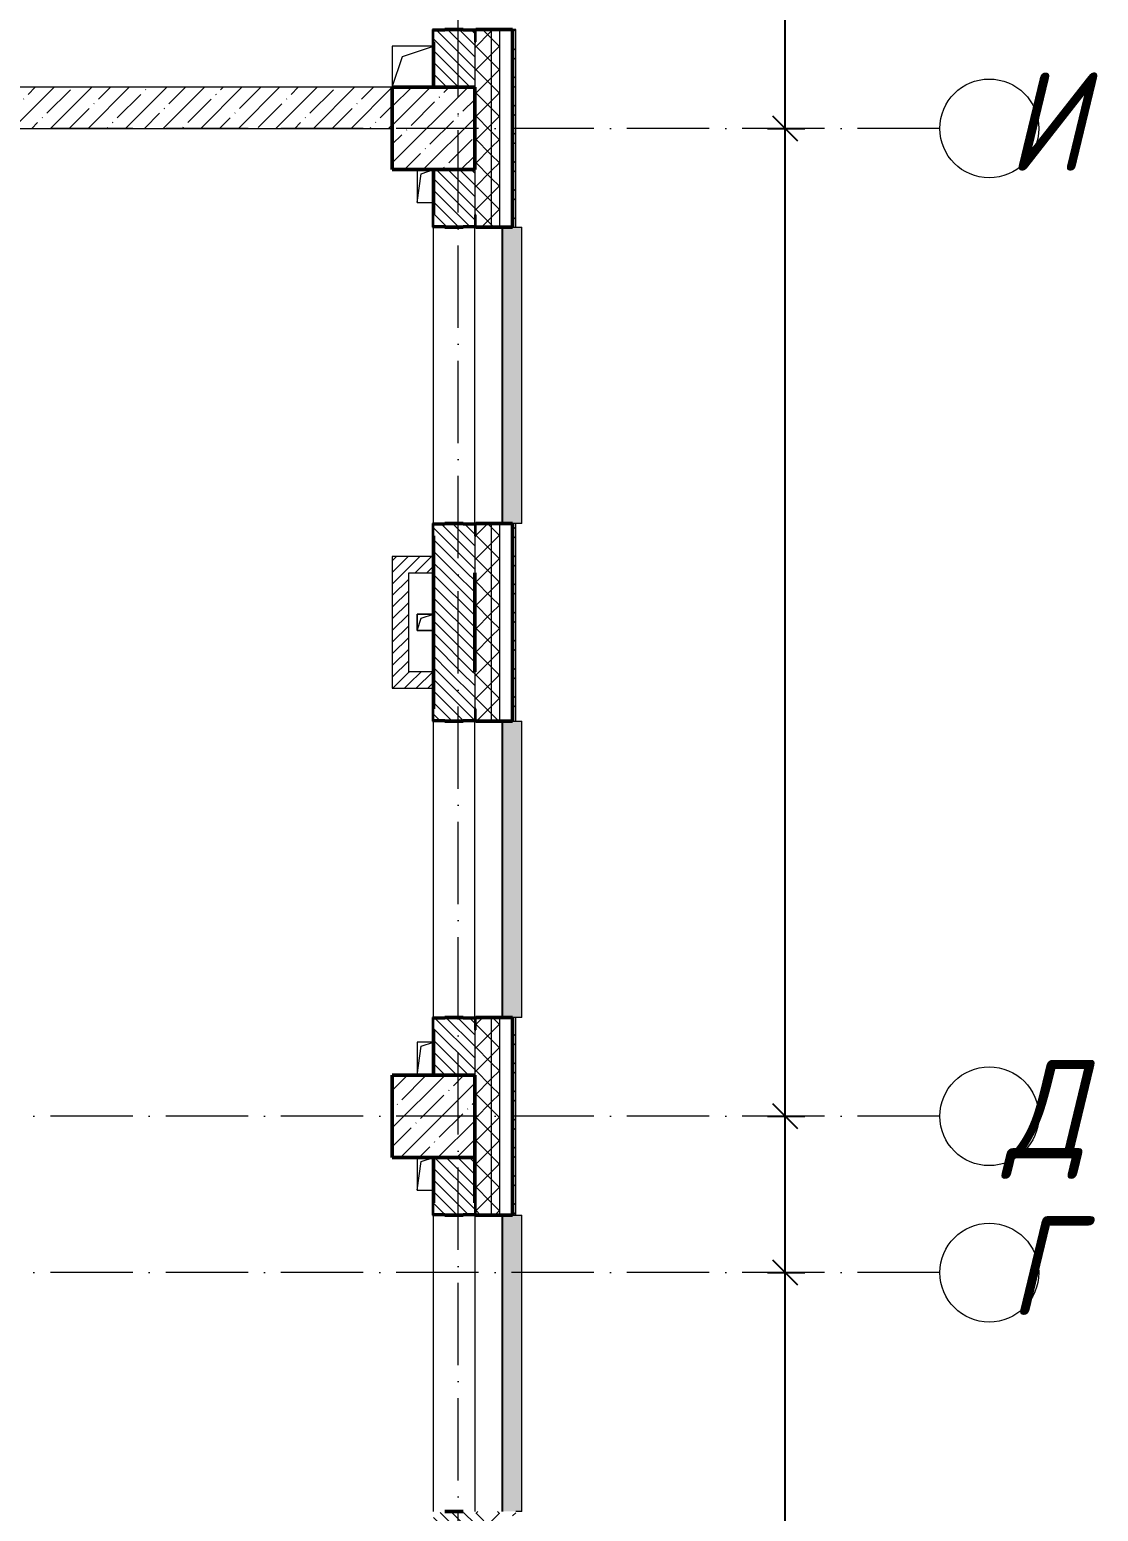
# Model space of a CAD drawing. Header units: millimetres. Extents: x -401725 to 250493, y 305116 to 802890.
# Drawn here: x -77967 to -71478, y 466947 to 475947 of the extents above; entities that cross this region are included whole.
import ezdxf

# ---------------------------------------------------------------- set-up
doc = ezdxf.new("R2010")
doc.units = ezdxf.units.MM
doc.linetypes.add('50_200_ШТРИХ_1Т_ш5_п1_п1_', pattern=[700, 500, -100, 0, -100])
for name, color, linetype, lineweight in [('A-____-____-DIMS', 7, 'Continuous', 9), ('A-FLOR-____-OTLN', 7, 'Continuous', 9), ('A-GENM-____-MCUT', 7, 'Continuous', 25), ('A-GENM-____-OTLN', 7, 'Continuous', 9), ('A-GENM-____-OTLN-1', 7, 'Continuous', 25), ('A-GLAZ-____-OTLN', 7, 'Continuous', 9), ('A-WALL-____-MCUT-1', 7, 'Continuous', 9), ('A-WALL-____-MCUT-2', 7, 'Continuous', 50), ('A-WALL-____-MCUT-3', 7, 'Continuous', 9), ('A-WALL-____-OTLN', 7, 'Continuous', 9), ('A-WALL-____-PATT-1', 7, 'Continuous', 9), ('A-WALL-FNSH-MCUT-1', 7, 'Continuous', 9), ('S-COLS-____-MCUT', 7, 'Continuous', 50), ('S-COLS-____-OTLN', 7, 'Continuous', 9), ('S-GRID-____-IDEN', 7, 'Continuous', 9), ('S-GRID-____-OTLN-1', 7, '50_200_ШТРИХ_1Т_ш5_п1_п1_', 9)]:
    doc.layers.add(name, color=color, linetype=linetype, lineweight=lineweight)
doc.layers.add('A-GLAZ-____-OTLN-1', color=7, linetype='Continuous', lineweight=9, true_color=0xc0c0c0)
doc.styles.add('ISOCPEUR_I', font='isocpeui.ttf', dxfattribs={"width": 0.9, "height": 2.5})
doc.dimstyles.new('ISO-2_5_0_9К_БОЛЬШОЙ_ОСИ', dxfattribs={"dimscale": 304.8, "dimtxt": 248.995294, "dimasz": 0.492126, "dimexe": 0.393701, "dimexo": 0, "dimgap": 0, "dimtad": 1, "dimdec": 0, "dimzin": 0, "dimdsep": 46, "dimtxsty": 'ISOCPEUR_I', "dimblk1": 'OBLIQUE', "dimblk2": 'OBLIQUE', "dimsah": 1, "dimcen": 0.09, "dimdle": 0.393701, "dimazin": 0, "dimtfac": 1, "dimtdec": 4, "dimtix": 1, "dimtmove": 0, "dimatfit": 3, "dimfxl": 1, "dimtvp": 1, "dimtolj": 1, "dimtzin": 0, "dimarcsym": 2})
pattern_1 = [(45, (-176515.07, 459015.94), (-70.71068, 70.71068), []), (135, (-176515.07, 459015.94), (-70.71068, -70.71068), [])]
pattern_2 = [(135, (-176515.067, 459015.94), (-35.35534, -35.35534), [])]
pattern_3 = [(45, (-176515.067, 459015.94), (-35.35534, 35.35534), [])]

# ---------------------------------------------------------------- blocks, each defined once
blk = doc.blocks.new('BSC_Колонна _Прямоугольная - 500х500-V31-АР1_План отверстий 1 этажа в осях 1-64_А-ГГ')
at = {"layer": 'S-COLS-____-OTLN'}
h = blk.add_hatch(dxfattribs=at)
h.set_pattern_fill('FP_63', color=256, style=0, pattern_type=2)
h.set_pattern_definition([(45, (-101000, -16331.04), (-114.04925, 114.04925), []), (45, (-100885.95, -16331.04), (-114.04925, 114.04925), [201.613, -40.323, 3.353, -36.97])])
h.paths.add_polyline_path([(-250, -250), (250, -250), (250, 250), (-250, 250), (-250, -116.7)], flags=0)
at = {"layer": 'S-COLS-____-MCUT'}
for p, q in [((250, 250), (-250, 250)), ((-250, 250), (-250, -250)), ((250, -250), (250, 250)), ((-250, -250), (250, -250))]:
    blk.add_line(p, q, dxfattribs=at)
blk = doc.blocks.new('BSC_Колонна _Прямоугольная - 500х500-V82-АР1_План отверстий 1 этажа в осях 1-64_А-ГГ')
at = {"layer": 'S-COLS-____-OTLN'}
h = blk.add_hatch(dxfattribs=at)
h.set_pattern_fill('FP_114', color=256, style=0, pattern_type=2)
h.set_pattern_definition([(45, (-101000, -10331.04), (-114.04925, 114.04925), []), (45, (-100885.95, -10331.04), (-114.04925, 114.04925), [201.613, -40.323, 3.353, -36.97])])
h.paths.add_polyline_path([(-250, -250), (250, -250), (250, 250), (-250, 250), (-250, -136.6)], flags=0)
at = {"layer": 'S-COLS-____-MCUT'}
for p, q in [((250, 250), (-250, 250)), ((-250, 250), (-250, -250)), ((250, -250), (250, 250)), ((-250, -250), (250, -250))]:
    blk.add_line(p, q, dxfattribs=at)
blk = doc.blocks.new('Фахверк_СКБ_Уголок - 250_2700-27497298-АР1_План отверстий 1 этажа в осях 1-64_А-ГГ')
at = {"layer": 'A-GENM-____-MCUT'}
for p, q in [((200, 181), (125, 181)), ((125, 181), (125, 106)), ((200, 175), (200, 181)), ((125, 106), (131, 106)), ((131, 106), (131, 175)), ((131, 175), (200, 175)), ((131, -6), (125, -6)), ((125, -6), (125, -81)), ((125, -81), (200, -81)), ((131, -75), (131, -6)), ((200, -75), (131, -75)), ((200, -81), (200, -75))]:
    blk.add_line(p, q, dxfattribs=at)
blk = doc.blocks.new('AR_Отверстие прямоугольное _в плите_ - AR_Отверстие прямоугольное _в плите_-V167-АР1_План отверстий 1 этажа в осях 1-64_А-ГГ')
at = {"layer": 'A-GENM-____-OTLN'}
for p, q in [((50, 50), (-50, 50)), ((-50, 50), (-50, -50)), ((-50, -50), (-25, 25)), ((-25, 25), (50, 50)), ((-50, -50), (50, -50))]:
    blk.add_line(p, q, dxfattribs=at)
blk = doc.blocks.new('AR_Отверстие прямоугольное _в плите_ - AR_Отверстие прямоугольное _в плите_-30511735-АР1_План отверстий 1 этажа в осях 1-64_А-ГГ')
at = {"layer": 'A-GENM-____-OTLN'}
for p, q in [((-50, 100), (-50, -100)), ((-25, 75), (50, 100)), ((-50, -100), (-25, 75)), ((-50, -100), (50, -100))]:
    blk.add_line(p, q, dxfattribs=at)
blk = doc.blocks.new('AR_Отверстие прямоугольное _в плите_ - AR_Отверстие прямоугольное _в плите_-V182-АР1_План отверстий 1 этажа в осях 1-64_А-ГГ')
at = {"layer": 'A-GENM-____-OTLN'}
for p, q in [((50, 100), (-50, 100)), ((-50, 100), (-50, -100)), ((-25, 75), (50, 100)), ((-50, -100), (-25, 75))]:
    blk.add_line(p, q, dxfattribs=at)
blk = doc.blocks.new('AR_Отверстие прямоугольное _в плите_ - AR_Отверстие прямоугольное _в плите_-30512033-АР1_План отверстий 1 этажа в осях 1-64_А-ГГ')
at = {"layer": 'A-GENM-____-OTLN'}
for p, q in [((125, 125), (-125, 125)), ((-125, 125), (-125, -125)), ((-62.5, 62.5), (125, 125)), ((-125, -125), (-62.5, 62.5))]:
    blk.add_line(p, q, dxfattribs=at)
blk = doc.blocks.new('Отлив_СКБ - Отлив витража_120_НВФ-V210-АР1_План отверстий 1 этажа в осях 1-64_А-ГГ')
at = {"layer": 'A-GLAZ-____-OTLN-1'}
for points in [[(0, -2), (1800, -2), (1800, 0), (0, 0)], [(51.1, -120), (1800, -120), (1800, -2), (0, -2), (0, -120)]]:
    blk.add_hatch(color=256, dxfattribs=at).paths.add_polyline_path(points, flags=0)
at = {"layer": 'A-GLAZ-____-OTLN'}
for p, q in [((0, 0), (1800, 0)), ((1800, -2), (0, -2)), ((0, -120), (0, -83)), ((1800, -83), (1800, -120)), ((0, -120), (1800, -120))]:
    blk.add_line(p, q, dxfattribs=at)
blk = doc.blocks.new('Ось сетки - Круг_Ø6_00__ISO-2_5_0_9K_-25732049-АР1_План отверстий 1 этажа в осях 1-64_А-ГГ')
at = {"layer": 'S-GRID-____-IDEN'}
blk.add_circle((0, 0), 3, dxfattribs=at)
blk = doc.blocks.new('_Oblique')
at = {"color": 0, "linetype": 'ByBlock', "lineweight": -2}
blk.add_line((-0.5, -0.5), (0.5, 0.5), dxfattribs=at)
blk = doc.blocks.new('*D13355')
at = {"layer": 'A-____-____-DIMS', "color": 0, "lineweight": -2, "transparency": 16777216}
for p, q in [((-73380.8, 466227), (-73380.8, 468517)), ((-73486.9, 468397), (-73260.8, 468397)), ((-73486.9, 466347), (-73260.8, 466347))]:
    blk.add_line(p, q, dxfattribs=at)
at = {"layer": 'Defpoints', "color": 0, "transparency": 16777216}
for p in [(-73486.9, 468397), (-73380.8, 468397), (-73486.9, 466347)]:
    blk.add_point(p, dxfattribs=at)
at = {"layer": 'A-____-____-DIMS', "color": 0, "lineweight": -2, "transparency": 16777216, "xscale": 150, "yscale": 150, "zscale": 150}
for p, rotation in [((-73380.8, 468397), 90), ((-73380.8, 466347), 270)]:
    blk.add_blockref('_Oblique', p, dxfattribs=dict(at, rotation=rotation))
at = {"layer": 'A-____-____-DIMS', "color": 0, "transparency": 16777216, "insert": (-73382.1, 467372), "char_height": 2.5, "width": 758.478, "attachment_point": 5, "rotation": 90, "style": 'ISOCPEUR_I'}
blk.add_mtext('\\A1;2050', dxfattribs=at)
blk = doc.blocks.new('*D13356')
at = {"layer": 'A-____-____-DIMS', "color": 0, "lineweight": -2, "transparency": 16777216}
for p, q in [((-73380.8, 468277), (-73380.8, 469467)), ((-73486.9, 469347), (-73260.8, 469347)), ((-73486.9, 468397), (-73260.8, 468397))]:
    blk.add_line(p, q, dxfattribs=at)
at = {"layer": 'Defpoints', "color": 0, "transparency": 16777216}
for p in [(-73486.9, 469347), (-73380.8, 469347), (-73486.9, 468397)]:
    blk.add_point(p, dxfattribs=at)
at = {"layer": 'A-____-____-DIMS', "color": 0, "lineweight": -2, "transparency": 16777216, "xscale": 150, "yscale": 150, "zscale": 150}
for p, rotation in [((-73380.8, 469347), 90), ((-73380.8, 468397), 270)]:
    blk.add_blockref('_Oblique', p, dxfattribs=dict(at, rotation=rotation))
at = {"layer": 'A-____-____-DIMS', "color": 0, "transparency": 16777216, "insert": (-73382.1, 468872), "char_height": 2.5, "width": 568.858, "attachment_point": 5, "rotation": 90, "style": 'ISOCPEUR_I'}
blk.add_mtext('\\A1;950', dxfattribs=at)
blk = doc.blocks.new('*D13357')
at = {"layer": 'A-____-____-DIMS', "color": 0, "lineweight": -2, "transparency": 16777216}
for p, q in [((-73380.8, 469227), (-73380.8, 475467)), ((-73486.9, 475347), (-73260.8, 475347)), ((-73486.9, 469347), (-73260.8, 469347))]:
    blk.add_line(p, q, dxfattribs=at)
at = {"layer": 'Defpoints', "color": 0, "transparency": 16777216}
for p in [(-73486.9, 475347), (-73380.8, 475347), (-73486.9, 469347)]:
    blk.add_point(p, dxfattribs=at)
at = {"layer": 'A-____-____-DIMS', "color": 0, "lineweight": -2, "transparency": 16777216, "xscale": 150, "yscale": 150, "zscale": 150}
for p, rotation in [((-73380.8, 475347), 90), ((-73380.8, 469347), 270)]:
    blk.add_blockref('_Oblique', p, dxfattribs=dict(at, rotation=rotation))
at = {"layer": 'A-____-____-DIMS', "color": 0, "transparency": 16777216, "insert": (-73382.1, 472347), "char_height": 2.5, "width": 758.478, "attachment_point": 5, "rotation": 90, "style": 'ISOCPEUR_I'}
blk.add_mtext('\\A1;6000', dxfattribs=at)
blk = doc.blocks.new('*D13358')
at = {"layer": 'A-____-____-DIMS', "color": 0, "lineweight": -2, "transparency": 16777216}
for p, q in [((-73380.8, 475227), (-73380.8, 478467)), ((-73486.9, 478347), (-73260.8, 478347)), ((-73486.9, 475347), (-73260.8, 475347))]:
    blk.add_line(p, q, dxfattribs=at)
at = {"layer": 'Defpoints', "color": 0, "transparency": 16777216}
for p in [(-73486.9, 478347), (-73380.8, 478347), (-73486.9, 475347)]:
    blk.add_point(p, dxfattribs=at)
at = {"layer": 'A-____-____-DIMS', "color": 0, "lineweight": -2, "transparency": 16777216, "xscale": 150, "yscale": 150, "zscale": 150}
for p, rotation in [((-73380.8, 478347), 90), ((-73380.8, 475347), 270)]:
    blk.add_blockref('_Oblique', p, dxfattribs=dict(at, rotation=rotation))
at = {"layer": 'A-____-____-DIMS', "color": 0, "transparency": 16777216, "insert": (-73382.1, 476847), "char_height": 2.5, "width": 758.478, "attachment_point": 5, "rotation": 90, "style": 'ISOCPEUR_I'}
blk.add_mtext('\\A1;3000', dxfattribs=at)

msp = doc.modelspace()

# ---------------------------------------------------------------- hatches: boundary and pattern name
at = {"layer": 'A-WALL-____-PATT-1'}
h = msp.add_hatch(dxfattribs=at)
h.set_pattern_fill('FP_1', color=256, style=0, pattern_type=2)
h.set_pattern_definition(pattern_1)
h.paths.add_polyline_path([(-75165.0675, 456996.983), (-75165.0675, 457946.983), (-75259.0675, 457946.983), (-75259.0675, 457871.983), (-75265.0675, 457871.983), (-75265.0675, 456996.983)], flags=0)
h.paths.add_polyline_path([(-75259.0675, 459746.983), (-75165.0675, 459746.983), (-75165.0675, 460946.983), (-75259.0675, 460946.983), (-75259.0675, 460871.983), (-75265.0675, 460871.983), (-75265.0675, 459821.983), (-75259.0675, 459821.983), (-75259.0675, 459750.427)], flags=0)
h.paths.add_polyline_path([(-75259.0675, 465746.983), (-75165.0675, 465746.983), (-75165.0675, 466946.983), (-75259.0675, 466946.983), (-75259.0675, 466871.983), (-75265.0675, 466871.983), (-75265.0675, 465821.983), (-75259.0675, 465821.983), (-75259.0675, 465752.983)], flags=0)
h.paths.add_polyline_path([(-75259.0675, 468746.983), (-75165.0675, 468746.983), (-75165.0675, 469946.983), (-75259.0675, 469946.983), (-75259.0675, 469871.983), (-75265.0675, 469871.983), (-75265.0675, 468821.983), (-75259.0675, 468821.983), (-75259.0675, 468752.983)], flags=0)
h.paths.add_polyline_path([(-75165.0675, 471746.983), (-75165.0675, 472946.983), (-75259.0675, 472946.983), (-75259.0675, 472871.983), (-75265.0675, 472871.983), (-75265.0675, 471821.983), (-75259.0675, 471821.983), (-75259.0675, 471746.983)], flags=0)
h.paths.add_polyline_path([(-75165.0675, 474746.983), (-75165.0675, 475946.983), (-75259.0675, 475946.983), (-75259.0675, 475871.983), (-75265.0675, 475871.983), (-75265.0675, 474821.983), (-75259.0675, 474821.983), (-75259.0675, 474746.983)], flags=0)
h.paths.add_polyline_path([(-75165.0675, 483746.983), (-75165.0675, 484946.983), (-75259.0675, 484946.983), (-75259.0675, 484871.983), (-75265.0675, 484871.983), (-75265.0675, 483821.983), (-75259.0675, 483821.983), (-75259.0675, 483746.983)], flags=0)
h.paths.add_polyline_path([(-75165.0675, 492746.983), (-75165.0675, 493946.983), (-75259.0675, 493946.983), (-75259.0675, 493871.983), (-75265.0675, 493871.983), (-75265.0675, 492821.983), (-75259.0675, 492821.983), (-75259.0675, 492746.983)], flags=0)
h.paths.add_polyline_path([(-75259.0675, 504746.983), (-75165.0675, 504746.983), (-75165.0675, 505811.983), (-75265.0675, 505811.983), (-75265.0675, 504821.983), (-75259.0675, 504821.983), (-75259.0675, 504752.983)], flags=0)
h = msp.add_hatch(dxfattribs=at)
h.set_pattern_fill('FP_1', color=256, style=0, pattern_type=2)
h.set_pattern_definition(pattern_1)
h.paths.add_polyline_path([(-75165.0675, 456946.983), (-75115.0675, 456946.983), (-75115.0675, 457946.983), (-75165.0675, 457946.983), (-75165.0675, 456996.983)], flags=0)
h.paths.add_polyline_path([(-75165.0675, 459746.983), (-75115.0675, 459746.983), (-75115.0675, 460946.983), (-75165.0675, 460946.983), (-75165.0675, 459750.427)], flags=0)
h.paths.add_polyline_path([(-75115.0675, 465746.983), (-75115.0675, 466946.983), (-75165.0675, 466946.983), (-75165.0675, 465746.983)], flags=0)
h.paths.add_polyline_path([(-75115.0675, 468746.983), (-75115.0675, 469946.983), (-75165.0675, 469946.983), (-75165.0675, 468746.983)], flags=0)
h.paths.add_polyline_path([(-75115.0675, 471746.983), (-75115.0675, 472946.983), (-75165.0675, 472946.983), (-75165.0675, 471746.983)], flags=0)
h.paths.add_polyline_path([(-75115.0675, 474746.983), (-75115.0675, 475946.983), (-75165.0675, 475946.983), (-75165.0675, 474746.983)], flags=0)
h.paths.add_polyline_path([(-75115.0675, 483746.983), (-75115.0675, 484946.983), (-75165.0675, 484946.983), (-75165.0675, 483746.983)], flags=0)
h.paths.add_polyline_path([(-75115.0675, 492746.983), (-75115.0675, 493946.983), (-75165.0675, 493946.983), (-75165.0675, 492746.983)], flags=0)
h.paths.add_polyline_path([(-75165.0675, 504746.983), (-75115.0675, 504746.983), (-75115.0675, 505811.983), (-75165.0675, 505811.983), (-75165.0675, 505330.1087)], flags=0)
h = msp.add_hatch(dxfattribs=at)
h.set_pattern_fill('FP_3', color=256, style=0, pattern_type=2)
h.set_pattern_definition([(45, (-176515.07, 459015.94), (-85.53659, 85.53659), []), (45, (-176458.04, 459015.94), (-85.53659, 85.53659), [])])
h.paths.add_polyline_path([(-75035.0675, 456846.983), (-75015.0675, 456846.983), (-75015.0675, 457946.983), (-75035.0675, 457946.983), (-75035.0675, 456866.983)], flags=0)
h.paths.add_polyline_path([(-75035.0675, 459746.983), (-75015.0675, 459746.983), (-75015.0675, 460946.983), (-75035.0675, 460946.983), (-75035.0675, 459750.427)], flags=0)
h.paths.add_polyline_path([(-75015.0675, 465746.983), (-75015.0675, 466946.983), (-75035.0675, 466946.983), (-75035.0675, 465746.983)], flags=0)
h.paths.add_polyline_path([(-75035.0675, 468746.983), (-75015.0675, 468746.983), (-75015.0675, 469946.983), (-75035.0675, 469946.983), (-75035.0675, 469210.3609)], flags=0)
h.paths.add_polyline_path([(-75035.0675, 471746.983), (-75015.0675, 471746.983), (-75015.0675, 472946.983), (-75035.0675, 472946.983), (-75035.0675, 471790.3429)], flags=0)
h.paths.add_polyline_path([(-75015.0675, 474746.983), (-75015.0675, 475946.983), (-75035.0675, 475946.983), (-75035.0675, 474746.983)], flags=0)
h.paths.add_polyline_path([(-75015.0675, 483746.983), (-75015.0675, 484946.983), (-75035.0675, 484946.983), (-75035.0675, 483746.983)], flags=0)
h.paths.add_polyline_path([(-75015.0675, 492746.983), (-75015.0675, 493946.983), (-75035.0675, 493946.983), (-75035.0675, 492746.983)], flags=0)
h.paths.add_polyline_path([(-75035.0675, 504746.983), (-75015.0675, 504746.983), (-75015.0675, 505811.983), (-75035.0675, 505811.983), (-75035.0675, 505330.1087)], flags=0)
h = msp.add_hatch(dxfattribs=at)
h.set_pattern_fill('FP_6', color=256, style=0, pattern_type=2)
h.set_pattern_definition(pattern_2)
h.paths.add_polyline_path([(-75334.0675, 475596.983), (-75265.0675, 475596.983), (-75265.0675, 475940.983), (-75334.0675, 475940.983), (-75334.0675, 475946.983), (-75446.0675, 475946.983), (-75446.0675, 475940.983), (-75515.0675, 475940.983), (-75515.0675, 475596.983), (-75446.0675, 475596.983)], flags=0)
h = msp.add_hatch(dxfattribs=at)
h.set_pattern_fill('FP_27', color=256, style=0, pattern_type=2)
h.set_pattern_definition([(45, (-176515.07, 459015.94), (-114.04925, 114.04925), []), (45, (-176401.02, 459015.94), (-114.04925, 114.04925), [201.612, -40.322, 3.353, -36.97])])
h.paths.add_polyline_path([(-75765.0675, 475346.983), (-75765.0675, 475596.983), (-82765.0675, 475596.983), (-82765.0675, 475346.983), (-75784.5532, 475346.983)], flags=0)
h = msp.add_hatch(dxfattribs=at)
h.set_pattern_fill('FP_6', color=256, style=0, pattern_type=2)
h.set_pattern_definition(pattern_2)
h.paths.add_polyline_path([(-75515.0675, 472646.983), (-75265.0675, 472646.983), (-75265.0675, 472940.983), (-75334.0675, 472940.983), (-75334.0675, 472946.983), (-75446.0675, 472946.983), (-75446.0675, 472940.983), (-75515.0675, 472940.983), (-75515.0675, 472650.3369)], flags=0)
h.paths.add_polyline_path([(-75334.0675, 474746.983), (-75334.0675, 474752.983), (-75265.0675, 474752.983), (-75265.0675, 475096.983), (-75515.0675, 475096.983), (-75515.0675, 474752.983), (-75446.0675, 474752.983), (-75446.0675, 474746.983)], flags=0)
h = msp.add_hatch(dxfattribs=at)
h.set_pattern_fill('FP_5', color=256, style=0, pattern_type=2)
h.set_pattern_definition(pattern_3)
h.paths.add_polyline_path([(-75665.0675, 471946.983), (-75665.0675, 472746.983), (-75765.0675, 472746.983), (-75765.0675, 471946.983)], flags=0)
h = msp.add_hatch(dxfattribs=at)
h.set_pattern_fill('FP_5', color=256, style=0, pattern_type=2)
h.set_pattern_definition(pattern_3)
h.paths.add_polyline_path([(-75515.0675, 472646.983), (-75515.0675, 472746.983), (-75665.0675, 472746.983), (-75665.0675, 472646.983)], flags=0)
h = msp.add_hatch(dxfattribs=at)
h.set_pattern_fill('FP_6', color=256, style=0, pattern_type=2)
h.set_pattern_definition(pattern_2)
h.paths.add_polyline_path([(-75265.0675, 472046.983), (-75265.0675, 472646.983), (-75515.0675, 472646.983), (-75515.0675, 472046.983)], flags=0)
h = msp.add_hatch(dxfattribs=at)
h.set_pattern_fill('FP_5', color=256, style=0, pattern_type=2)
h.set_pattern_definition(pattern_3)
h.paths.add_polyline_path([(-75515.0675, 471946.983), (-75515.0675, 472046.983), (-75665.0675, 472046.983), (-75665.0675, 471946.983)], flags=0)
h = msp.add_hatch(dxfattribs=at)
h.set_pattern_fill('FP_6', color=256, style=0, pattern_type=2)
h.set_pattern_definition(pattern_2)
h.paths.add_polyline_path([(-75265.0675, 469596.983), (-75265.0675, 469940.983), (-75334.0675, 469940.983), (-75334.0675, 469946.983), (-75446.0675, 469946.983), (-75446.0675, 469940.983), (-75515.0675, 469940.983), (-75515.0675, 469596.983)], flags=0)
h.paths.add_polyline_path([(-75334.0675, 471746.983), (-75334.0675, 471752.983), (-75265.0675, 471752.983), (-75265.0675, 472046.983), (-75515.0675, 472046.983), (-75515.0675, 471752.983), (-75446.0675, 471752.983), (-75446.0675, 471746.983)], flags=0)
h = msp.add_hatch(dxfattribs=at)
h.set_pattern_fill('FP_6', color=256, style=0, pattern_type=2)
h.set_pattern_definition(pattern_2)
h.paths.add_polyline_path([(-75515.0675, 466596.983), (-75265.0675, 466596.983), (-75265.0675, 466940.983), (-75334.0675, 466940.983), (-75334.0675, 466946.983), (-75446.0675, 466946.983), (-75446.0675, 466940.983), (-75515.0675, 466940.983), (-75515.0675, 466630.3789)], flags=0)
h.paths.add_polyline_path([(-75446.0675, 468746.983), (-75334.0675, 468746.983), (-75334.0675, 468752.983), (-75265.0675, 468752.983), (-75265.0675, 469096.983), (-75515.0675, 469096.983), (-75515.0675, 468752.983), (-75446.0675, 468752.983)], flags=0)

# ---------------------------------------------------------------- linework, layer by layer
at = {"layer": 'A-FLOR-____-OTLN'}
for p, q in [((-75615.0675, 472396.983), (-75515.0675, 472396.983)), ((-75615.0675, 472296.983), (-75615.0675, 472396.983)), ((-75515.0675, 472296.983), (-75615.0675, 472296.983))]:
    msp.add_line(p, q, dxfattribs=at)
at = {"layer": 'A-WALL-____-MCUT-1'}
for p, q in [((-75765.0675, 475596.983), (-82765.0675, 475596.983)), ((-82765.0675, 475346.983), (-75765.0675, 475346.983))]:
    msp.add_line(p, q, dxfattribs=at)
at = {"layer": 'A-WALL-____-MCUT-2'}
for p, q in [((-75334.0675, 475946.983), (-75446.0675, 475946.983)), ((-75035.0675, 475946.983), (-75259.0675, 475946.983)), ((-75035.0675, 474746.983), (-75035.0675, 475946.983)), ((-75515.0675, 475871.983), (-75515.0675, 475596.983)), ((-75515.0675, 475096.983), (-75515.0675, 474821.983)), ((-75446.0675, 474746.983), (-75334.0675, 474746.983)), ((-75259.0675, 474746.983), (-75035.0675, 474746.983)), ((-75515.0675, 472871.983), (-75515.0675, 472046.983)), ((-75334.0675, 472946.983), (-75446.0675, 472946.983)), ((-75035.0675, 472946.983), (-75259.0675, 472946.983)), ((-75035.0675, 471746.983), (-75035.0675, 472946.983)), ((-75265.0675, 472046.983), (-75265.0675, 472646.983)), ((-75515.0675, 472046.983), (-75515.0675, 471821.983)), ((-75446.0675, 471746.983), (-75334.0675, 471746.983)), ((-75259.0675, 471746.983), (-75035.0675, 471746.983)), ((-75334.0675, 469946.983), (-75446.0675, 469946.983)), ((-75035.0675, 469946.983), (-75259.0675, 469946.983)), ((-75035.0675, 468746.983), (-75035.0675, 469946.983)), ((-75515.0675, 469871.983), (-75515.0675, 469596.983)), ((-75515.0675, 469096.983), (-75515.0675, 468821.983)), ((-75265.0675, 468821.983), (-75265.0675, 469096.983)), ((-75446.0675, 468746.983), (-75334.0675, 468746.983)), ((-75259.0675, 468746.983), (-75035.0675, 468746.983)), ((-75334.0675, 466946.983), (-75446.0675, 466946.983))]:
    msp.add_line(p, q, dxfattribs=at)
at = {"layer": 'A-WALL-____-MCUT-3'}
for p, q in [((-75165.0675, 475946.983), (-75165.0675, 474746.983)), ((-75115.0675, 475946.983), (-75115.0675, 474746.983)), ((-75265.0675, 475871.983), (-75265.0675, 475596.983)), ((-75265.0675, 475096.983), (-75265.0675, 474821.983)), ((-75265.0675, 472871.983), (-75265.0675, 472646.983)), ((-75165.0675, 472946.983), (-75165.0675, 471746.983)), ((-75115.0675, 472946.983), (-75115.0675, 471746.983)), ((-75265.0675, 472046.983), (-75265.0675, 471821.983)), ((-75165.0675, 469946.983), (-75165.0675, 468746.983)), ((-75115.0675, 469946.983), (-75115.0675, 468746.983)), ((-75265.0675, 469871.983), (-75265.0675, 469596.983))]:
    msp.add_line(p, q, dxfattribs=at)
at = {"layer": 'A-WALL-____-OTLN'}
for p, q in [((-75515.0675, 472946.983), (-75515.0675, 474746.983)), ((-75265.0675, 472946.983), (-75265.0675, 474746.983)), ((-75515.0675, 469946.983), (-75515.0675, 471746.983)), ((-75265.0675, 469946.983), (-75265.0675, 471746.983)), ((-75515.0675, 466946.983), (-75515.0675, 468746.983)), ((-75265.0675, 468746.983), (-75265.0675, 466946.983))]:
    msp.add_line(p, q, dxfattribs=at)
at = {"layer": 'A-WALL-FNSH-MCUT-1'}
for p, q in [((-75015.0675, 475946.983), (-75035.0675, 475946.983)), ((-75015.0675, 474746.983), (-75015.0675, 475946.983)), ((-75035.0675, 474746.983), (-75035.0675, 474746.983)), ((-75035.0675, 474746.983), (-75015.0675, 474746.983)), ((-75015.0675, 472946.983), (-75035.0675, 472946.983)), ((-75015.0675, 471746.983), (-75015.0675, 472946.983)), ((-75765.0675, 472746.983), (-75765.0675, 471946.983)), ((-75515.0675, 472746.983), (-75765.0675, 472746.983)), ((-75515.0675, 472646.983), (-75515.0675, 472746.983)), ((-75665.0675, 472046.983), (-75665.0675, 472646.983)), ((-75665.0675, 472646.983), (-75515.0675, 472646.983)), ((-75515.0675, 472046.983), (-75665.0675, 472046.983)), ((-75515.0675, 471946.983), (-75515.0675, 472046.983)), ((-75765.0675, 471946.983), (-75515.0675, 471946.983)), ((-75035.0675, 471746.983), (-75035.0675, 471746.983)), ((-75035.0675, 471746.983), (-75015.0675, 471746.983)), ((-75015.0675, 469946.983), (-75035.0675, 469946.983)), ((-75015.0675, 468746.983), (-75015.0675, 469946.983)), ((-75035.0675, 468746.983), (-75015.0675, 468746.983))]:
    msp.add_line(p, q, dxfattribs=at)
at = {"layer": 'S-GRID-____-OTLN-1'}
for p, q in [((-75365.0675, 454533.3346), (-75365.0675, 508896.9006)), ((-75365.0675, 454533.3346), (-75365.0675, 508896.9006)), ((-72440.6609, 475346.983), (-109188.297, 475346.983)), ((-72440.6609, 469346.983), (-83493.8031, 469346.983)), ((-72440.6609, 468396.983), (-180971.4299, 468396.983))]:
    msp.add_line(p, q, dxfattribs=at)

# ---------------------------------------------------------------- block references
at = {"layer": 'A-GENM-____-OTLN'}
for name, p in [('AR_Отверстие прямоугольное _в плите_ - AR_Отверстие прямоугольное _в плите_-30512033-АР1_План отверстий 1 этажа в осях 1-64_А-ГГ', (-75640.0675, 475721.983)), ('AR_Отверстие прямоугольное _в плите_ - AR_Отверстие прямоугольное _в плите_-30511735-АР1_План отверстий 1 этажа в осях 1-64_А-ГГ', (-75565.0675, 474996.983)), ('AR_Отверстие прямоугольное _в плите_ - AR_Отверстие прямоугольное _в плите_-V167-АР1_План отверстий 1 этажа в осях 1-64_А-ГГ', (-75565.0675, 472346.983)), ('AR_Отверстие прямоугольное _в плите_ - AR_Отверстие прямоугольное _в плите_-V182-АР1_План отверстий 1 этажа в осях 1-64_А-ГГ', (-75565.0675, 469696.983)), ('AR_Отверстие прямоугольное _в плите_ - AR_Отверстие прямоугольное _в плите_-30511735-АР1_План отверстий 1 этажа в осях 1-64_А-ГГ', (-75565.0675, 468996.983))]:
    msp.add_blockref(name, p, dxfattribs=at)
at = {"layer": 'A-GENM-____-OTLN-1'}
for p, rotation in [((-75440.0675, 476071.983), 270), ((-75340.0675, 474621.983), 89.99999999999993), ((-75440.0675, 473071.983), 269.9999999999999), ((-75340.0675, 471621.983), 89.99999999999967), ((-75440.0675, 470071.983), 269.9999999999996), ((-75340.0675, 468621.983), 89.99999999999967)]:
    msp.add_blockref('Фахверк_СКБ_Уголок - 250_2700-27497298-АР1_План отверстий 1 этажа в осях 1-64_А-ГГ', p, dxfattribs=dict(at, rotation=rotation))
at = {"layer": 'A-GLAZ-____-OTLN', "rotation": 90}
for p in [(-75098.0675, 472946.983), (-75098.0675, 469946.983), (-75098.0675, 466946.983)]:
    msp.add_blockref('Отлив_СКБ - Отлив витража_120_НВФ-V210-АР1_План отверстий 1 этажа в осях 1-64_А-ГГ', p, dxfattribs=at)
at = {"layer": 'S-COLS-____-OTLN'}
for name, p in [('BSC_Колонна _Прямоугольная - 500х500-V31-АР1_План отверстий 1 этажа в осях 1-64_А-ГГ', (-75515.0675, 475346.983)), ('BSC_Колонна _Прямоугольная - 500х500-V82-АР1_План отверстий 1 этажа в осях 1-64_А-ГГ', (-75515.0675, 469346.983))]:
    msp.add_blockref(name, p, dxfattribs=at)
at = {"layer": 'S-GRID-____-IDEN', "xscale": 99.99999999999993, "yscale": 99.99999999999993, "zscale": 99.99999999999993, "rotation": 89.99999999999982}
for p in [(-72140.6609, 475346.983), (-72140.6609, 469346.983), (-72140.6609, 468396.983)]:
    msp.add_blockref('Ось сетки - Круг_Ø6_00__ISO-2_5_0_9K_-25732049-АР1_План отверстий 1 этажа в осях 1-64_А-ГГ', p, dxfattribs=at)

# ---------------------------------------------------------------- texts
at = {"layer": 'S-GRID-____-IDEN', "char_height": 600, "attachment_point": 1, "style": 'ISOCPEUR_I'}
for s, insert, width in [('\\fISOCPEUR|b0|i1|c204|p34|;\\W.9;И', (-72031.8162, 475690.3125), 223.670812), ('\\fISOCPEUR|b0|i1|c204|p34|;\\W.9;Д', (-72043.5162, 469690.3125), 252.531562), ('\\fISOCPEUR|b0|i1|c204|p34|;\\W.9;Г', (-72022.8162, 468740.3125), 202.02525)]:
    msp.add_mtext(s, dxfattribs=dict(at, insert=insert, width=width))

# ---------------------------------------------------------------- dimensions: what is measured, and where the dimension line sits
at = {"layer": 'A-____-____-DIMS'}
for base, p1, p2, override, picture, middle in [((-73380.826, 478346.983), (-73486.892, 475346.983), (-73486.892, 478346.983), {"dimpost": '<>', "dimfxl": 3000}, '*D13358', (-73382.076, 476846.983)), ((-73380.826, 475346.983), (-73486.892, 469346.983), (-73486.892, 475346.983), {"dimpost": '<>', "dimfxl": 6000}, '*D13357', (-73382.076, 472346.983)), ((-73380.826, 469346.983), (-73486.892, 468396.983), (-73486.892, 469346.983), {"dimpost": '<>', "dimfxl": 950}, '*D13356', (-73382.076, 468871.983)), ((-73380.826, 468396.983), (-73486.892, 466346.983), (-73486.892, 468396.983), {"dimpost": '<>', "dimfxl": 2050}, '*D13355', (-73382.076, 467371.983))]:
    dim = msp.add_linear_dim(base=base, p1=p1, p2=p2, angle=90, dimstyle='ISO-2_5_0_9К_БОЛЬШОЙ_ОСИ', override=override, dxfattribs=at)
    dim.commit()
    dim.dimension.update_dxf_attribs({"geometry": picture, "text_midpoint": middle})

doc.saveas('drawing.dxf')
